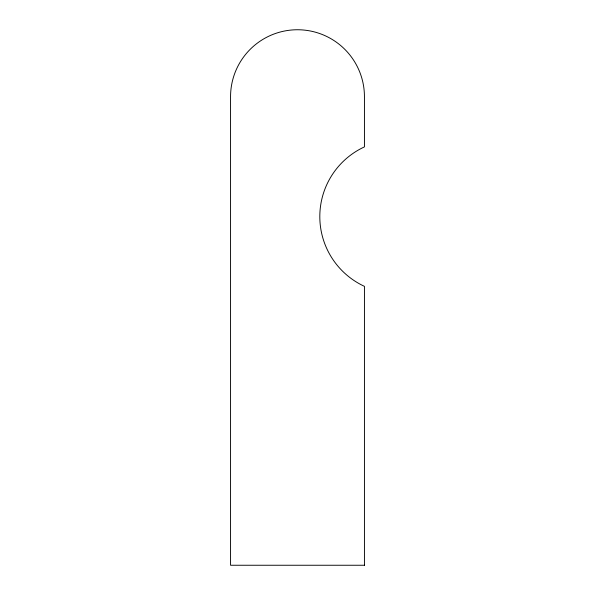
<?xml version="1.0" encoding="UTF-8"?>
<svg xmlns="http://www.w3.org/2000/svg" width="595" height="595" viewBox="0 0 595 595"><rect width="100%" height="100%" fill="white"/><g stroke="black" fill="none" stroke-linecap="round" stroke-linejoin="round"><path stroke-width="0.89" d="M364.438 565.25L230.562 565.25L230.562 96.688A66.938 66.938 0 0 1 297.5 29.75A66.938 66.938 0 0 1 364.438 96.688L364.438 146.891A76.785 76.785 0 0 0 364.438 286.344L364.438 565.25"/></g></svg>
